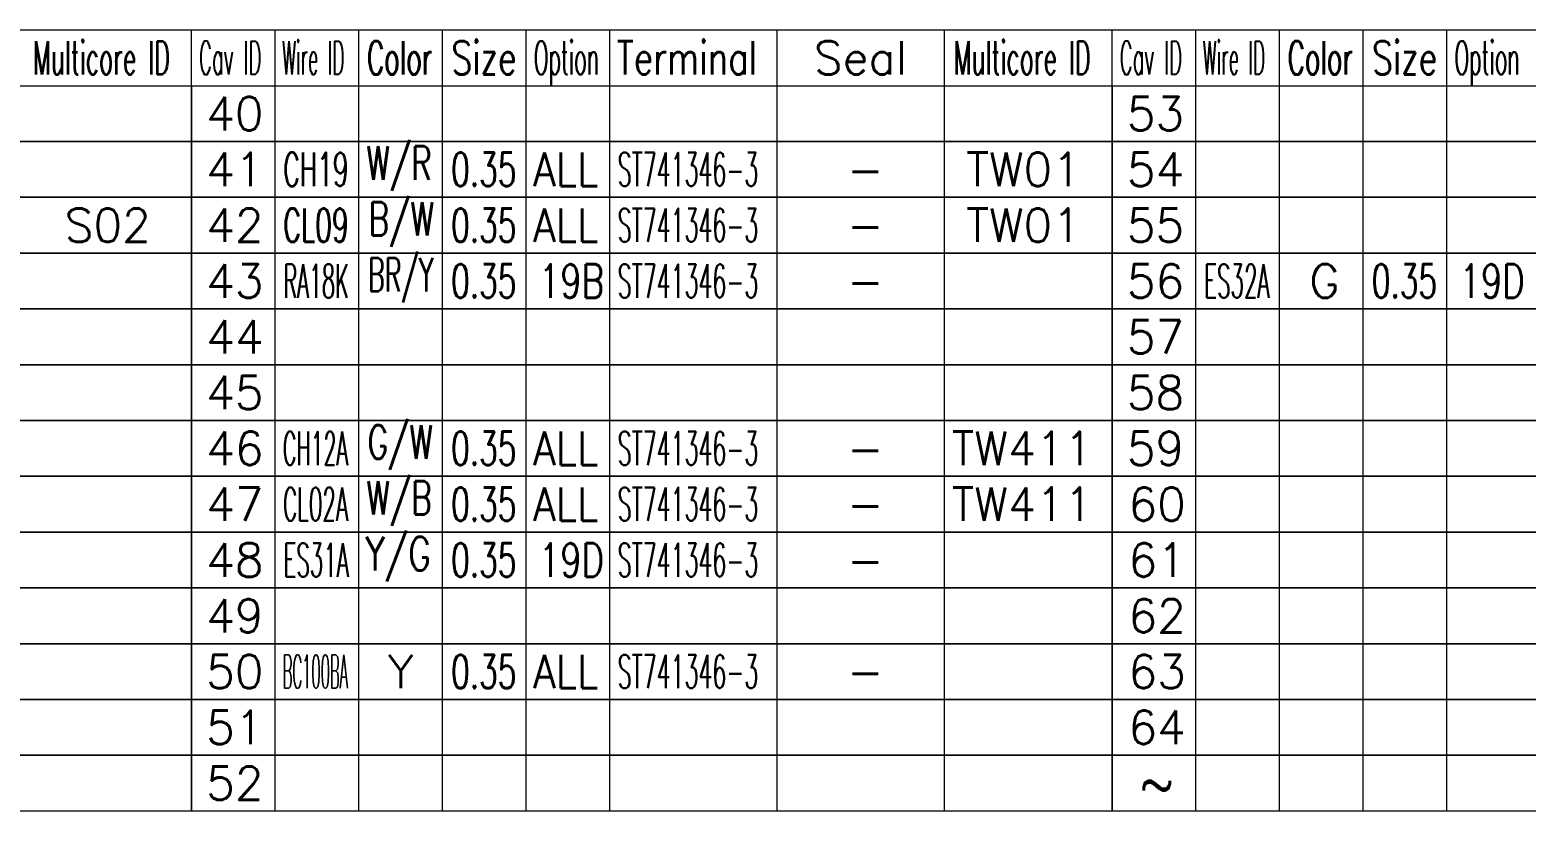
# Model space of a CAD drawing. Header units: inches. Extents: x 47316 to 59086, y 3141 to 11743.
# Drawn here: x 50711.9 to 50846, y 6151.8 to 6221.8 of the extents above; entities that cross this region are included whole.
import ezdxf

# ---------------------------------------------------------------- set-up
doc = ezdxf.new("R2010")
doc.units = ezdxf.units.IN
doc.header["$MEASUREMENT"] = 0
doc.styles.get("Standard").update_dxf_attribs({"font": ''})
doc.styles.get('Standard').set_extended_font_data('SimSun')

msp = doc.modelspace()

# ---------------------------------------------------------------- linework, layer by layer
at = {"color": 0, "linetype": 'Continuous', "lineweight": 15}
for p, q in [((50478.85, 6221.81), (50891.35, 6221.81)), ((50478.85, 6216.81), (50891.35, 6216.81))]:
    msp.add_line(p, q, dxfattribs=at)
at = {"color": 7, "linetype": 'Continuous', "lineweight": 15}
for p, q in [((50726.35, 6216.81), (50726.35, 6221.81)), ((50733.85, 6216.81), (50733.85, 6221.81)), ((50741.35, 6216.81), (50741.35, 6221.81)), ((50748.85, 6216.81), (50748.85, 6221.81)), ((50756.35, 6216.81), (50756.35, 6221.81)), ((50763.85, 6216.81), (50763.85, 6221.81)), ((50778.85, 6216.81), (50778.85, 6221.81)), ((50793.85, 6216.81), (50793.85, 6221.81)), ((50808.85, 6216.81), (50808.85, 6221.81)), ((50816.35, 6216.81), (50816.35, 6221.81)), ((50823.85, 6216.81), (50823.85, 6221.81)), ((50831.35, 6216.81), (50831.35, 6221.81)), ((50838.85, 6216.81), (50838.85, 6221.81))]:
    msp.add_line(p, q, dxfattribs=at)
at = {"color": 102, "linetype": 'Continuous', "lineweight": 15}
for p, q in [((50733.85, 6211.81), (50733.85, 6216.81)), ((50741.35, 6211.81), (50741.35, 6216.81)), ((50748.85, 6211.81), (50748.85, 6216.81)), ((50756.35, 6211.81), (50756.35, 6216.81)), ((50763.85, 6211.81), (50763.85, 6216.81)), ((50778.85, 6211.81), (50778.85, 6216.81)), ((50793.85, 6211.81), (50793.85, 6216.81)), ((50816.35, 6211.81), (50816.35, 6216.81)), ((50823.85, 6211.81), (50823.85, 6216.81)), ((50831.35, 6211.81), (50831.35, 6216.81)), ((50838.85, 6211.81), (50838.85, 6216.81)), ((50733.85, 6206.81), (50733.85, 6211.81)), ((50741.35, 6206.81), (50741.35, 6211.81)), ((50748.85, 6206.81), (50748.85, 6211.81)), ((50756.35, 6206.81), (50756.35, 6211.81)), ((50763.85, 6206.81), (50763.85, 6211.81)), ((50778.85, 6206.81), (50778.85, 6211.81)), ((50793.85, 6206.81), (50793.85, 6211.81)), ((50816.35, 6206.81), (50816.35, 6211.81)), ((50823.85, 6206.81), (50823.85, 6211.81)), ((50831.35, 6206.81), (50831.35, 6211.81)), ((50838.85, 6206.81), (50838.85, 6211.81)), ((50733.85, 6201.81), (50733.85, 6206.81)), ((50741.35, 6201.81), (50741.35, 6206.81)), ((50748.85, 6201.81), (50748.85, 6206.81)), ((50756.35, 6201.81), (50756.35, 6206.81)), ((50763.85, 6201.81), (50763.85, 6206.81)), ((50778.85, 6201.81), (50778.85, 6206.81)), ((50793.85, 6201.81), (50793.85, 6206.81)), ((50816.35, 6201.81), (50816.35, 6206.81)), ((50823.85, 6201.81), (50823.85, 6206.81)), ((50831.35, 6201.81), (50831.35, 6206.81)), ((50838.85, 6201.81), (50838.85, 6206.81)), ((50733.85, 6196.81), (50733.85, 6201.81)), ((50741.35, 6196.81), (50741.35, 6201.81)), ((50748.85, 6196.81), (50748.85, 6201.81)), ((50756.35, 6196.81), (50756.35, 6201.81)), ((50763.85, 6196.81), (50763.85, 6201.81)), ((50778.85, 6196.81), (50778.85, 6201.81)), ((50793.85, 6196.81), (50793.85, 6201.81)), ((50816.35, 6196.81), (50816.35, 6201.81)), ((50823.85, 6196.81), (50823.85, 6201.81)), ((50831.35, 6196.81), (50831.35, 6201.81)), ((50838.85, 6196.81), (50838.85, 6201.81)), ((50733.85, 6191.81), (50733.85, 6196.81)), ((50741.35, 6191.81), (50741.35, 6196.81)), ((50748.85, 6191.81), (50748.85, 6196.81)), ((50756.35, 6191.81), (50756.35, 6196.81)), ((50763.85, 6191.81), (50763.85, 6196.81)), ((50778.85, 6191.81), (50778.85, 6196.81)), ((50793.85, 6191.81), (50793.85, 6196.81)), ((50816.35, 6191.81), (50816.35, 6196.81)), ((50823.85, 6191.81), (50823.85, 6196.81)), ((50831.35, 6191.81), (50831.35, 6196.81)), ((50838.85, 6191.81), (50838.85, 6196.81)), ((50733.85, 6186.81), (50733.85, 6191.81)), ((50741.35, 6186.81), (50741.35, 6191.81)), ((50748.85, 6186.81), (50748.85, 6191.81)), ((50756.35, 6186.81), (50756.35, 6191.81)), ((50763.85, 6186.81), (50763.85, 6191.81)), ((50778.85, 6186.81), (50778.85, 6191.81)), ((50793.85, 6186.81), (50793.85, 6191.81)), ((50816.35, 6186.81), (50816.35, 6191.81)), ((50823.85, 6186.81), (50823.85, 6191.81)), ((50831.35, 6186.81), (50831.35, 6191.81)), ((50838.85, 6186.81), (50838.85, 6191.81)), ((50733.85, 6181.81), (50733.85, 6186.81)), ((50741.35, 6181.81), (50741.35, 6186.81)), ((50748.85, 6181.81), (50748.85, 6186.81)), ((50756.35, 6181.81), (50756.35, 6186.81)), ((50763.85, 6181.81), (50763.85, 6186.81)), ((50778.85, 6181.81), (50778.85, 6186.81)), ((50793.85, 6181.81), (50793.85, 6186.81)), ((50816.35, 6181.81), (50816.35, 6186.81)), ((50823.85, 6181.81), (50823.85, 6186.81)), ((50831.35, 6181.81), (50831.35, 6186.81)), ((50838.85, 6181.81), (50838.85, 6186.81)), ((50733.85, 6176.81), (50733.85, 6181.81)), ((50741.35, 6176.81), (50741.35, 6181.81)), ((50748.85, 6176.81), (50748.85, 6181.81)), ((50756.35, 6176.81), (50756.35, 6181.81)), ((50763.85, 6176.81), (50763.85, 6181.81)), ((50778.85, 6176.81), (50778.85, 6181.81)), ((50793.85, 6176.81), (50793.85, 6181.81)), ((50816.35, 6176.81), (50816.35, 6181.81)), ((50823.85, 6176.81), (50823.85, 6181.81)), ((50831.35, 6176.81), (50831.35, 6181.81)), ((50838.85, 6176.81), (50838.85, 6181.81)), ((50733.85, 6171.81), (50733.85, 6176.81)), ((50741.35, 6171.81), (50741.35, 6176.81)), ((50748.85, 6171.81), (50748.85, 6176.81)), ((50756.35, 6171.81), (50756.35, 6176.81)), ((50763.85, 6171.81), (50763.85, 6176.81)), ((50778.85, 6171.81), (50778.85, 6176.81)), ((50793.85, 6171.81), (50793.85, 6176.81)), ((50816.35, 6171.81), (50816.35, 6176.81)), ((50823.85, 6171.81), (50823.85, 6176.81)), ((50831.35, 6171.81), (50831.35, 6176.81)), ((50838.85, 6171.81), (50838.85, 6176.81)), ((50733.85, 6166.81), (50733.85, 6171.81)), ((50741.35, 6166.81), (50741.35, 6171.81)), ((50748.85, 6166.81), (50748.85, 6171.81)), ((50756.35, 6166.81), (50756.35, 6171.81)), ((50763.85, 6166.81), (50763.85, 6171.81)), ((50778.85, 6166.81), (50778.85, 6171.81)), ((50793.85, 6166.81), (50793.85, 6171.81)), ((50816.35, 6166.81), (50816.35, 6171.81)), ((50823.85, 6166.81), (50823.85, 6171.81)), ((50831.35, 6166.81), (50831.35, 6171.81)), ((50838.85, 6166.81), (50838.85, 6171.81)), ((50733.85, 6161.81), (50733.85, 6166.81)), ((50741.35, 6161.81), (50741.35, 6166.81)), ((50748.85, 6161.81), (50748.85, 6166.81)), ((50756.35, 6161.81), (50756.35, 6166.81)), ((50763.85, 6161.81), (50763.85, 6166.81)), ((50778.85, 6161.81), (50778.85, 6166.81)), ((50793.85, 6161.81), (50793.85, 6166.81)), ((50816.35, 6161.81), (50816.35, 6166.81)), ((50823.85, 6161.81), (50823.85, 6166.81)), ((50831.35, 6161.81), (50831.35, 6166.81)), ((50838.85, 6161.81), (50838.85, 6166.81)), ((50733.85, 6156.81), (50733.85, 6161.81)), ((50741.35, 6156.81), (50741.35, 6161.81)), ((50748.85, 6156.81), (50748.85, 6161.81)), ((50756.35, 6156.81), (50756.35, 6161.81)), ((50763.85, 6156.81), (50763.85, 6161.81)), ((50778.85, 6156.81), (50778.85, 6161.81)), ((50793.85, 6156.81), (50793.85, 6161.81)), ((50816.35, 6156.81), (50816.35, 6161.81)), ((50823.85, 6156.81), (50823.85, 6161.81)), ((50831.35, 6156.81), (50831.35, 6161.81)), ((50838.85, 6156.81), (50838.85, 6161.81)), ((50733.85, 6151.81), (50733.85, 6156.81)), ((50741.35, 6151.81), (50741.35, 6156.81)), ((50748.85, 6151.81), (50748.85, 6156.81)), ((50756.35, 6151.81), (50756.35, 6156.81)), ((50763.85, 6151.81), (50763.85, 6156.81)), ((50778.85, 6151.81), (50778.85, 6156.81)), ((50793.85, 6151.81), (50793.85, 6156.81)), ((50816.35, 6151.81), (50816.35, 6156.81)), ((50823.85, 6151.81), (50823.85, 6156.81)), ((50831.35, 6151.81), (50831.35, 6156.81)), ((50838.85, 6151.81), (50838.85, 6156.81))]:
    msp.add_line(p, q, dxfattribs=at)
at = {"color": 0, "linetype": 'Continuous', "lineweight": 15}
for points in [[(50643.85, 6211.81), (50643.85, 6216.81), (50726.35, 6216.81), (50726.35, 6211.81)], [(50726.35, 6211.81), (50726.35, 6216.81), (50808.85, 6216.81), (50808.85, 6211.81)], [(50808.85, 6211.81), (50808.85, 6216.81), (50891.35, 6216.81), (50891.35, 6211.81)], [(50643.85, 6206.81), (50643.85, 6211.81), (50726.35, 6211.81), (50726.35, 6206.81)], [(50726.35, 6206.81), (50726.35, 6211.81), (50808.85, 6211.81), (50808.85, 6206.81)], [(50808.85, 6206.81), (50808.85, 6211.81), (50891.35, 6211.81), (50891.35, 6206.81)], [(50643.85, 6201.81), (50643.85, 6206.81), (50726.35, 6206.81), (50726.35, 6201.81)], [(50726.35, 6201.81), (50726.35, 6206.81), (50808.85, 6206.81), (50808.85, 6201.81)], [(50808.85, 6201.81), (50808.85, 6206.81), (50891.35, 6206.81), (50891.35, 6201.81)], [(50643.85, 6196.81), (50643.85, 6201.81), (50726.35, 6201.81), (50726.35, 6196.81)], [(50726.35, 6196.81), (50726.35, 6201.81), (50808.85, 6201.81), (50808.85, 6196.81)], [(50808.85, 6196.81), (50808.85, 6201.81), (50891.35, 6201.81), (50891.35, 6196.81)], [(50643.85, 6191.81), (50643.85, 6196.81), (50726.35, 6196.81), (50726.35, 6191.81)], [(50726.35, 6191.81), (50726.35, 6196.81), (50808.85, 6196.81), (50808.85, 6191.81)], [(50808.85, 6191.81), (50808.85, 6196.81), (50891.35, 6196.81), (50891.35, 6191.81)], [(50643.85, 6186.81), (50643.85, 6191.81), (50726.35, 6191.81), (50726.35, 6186.81)], [(50726.35, 6186.81), (50726.35, 6191.81), (50808.85, 6191.81), (50808.85, 6186.81)], [(50808.85, 6186.81), (50808.85, 6191.81), (50891.35, 6191.81), (50891.35, 6186.81)], [(50643.85, 6181.81), (50643.85, 6186.81), (50726.35, 6186.81), (50726.35, 6181.81)], [(50726.35, 6181.81), (50726.35, 6186.81), (50808.85, 6186.81), (50808.85, 6181.81)], [(50808.85, 6181.81), (50808.85, 6186.81), (50891.35, 6186.81), (50891.35, 6181.81)], [(50643.85, 6176.81), (50643.85, 6181.81), (50726.35, 6181.81), (50726.35, 6176.81)], [(50726.35, 6176.81), (50726.35, 6181.81), (50808.85, 6181.81), (50808.85, 6176.81)], [(50808.85, 6176.81), (50808.85, 6181.81), (50891.35, 6181.81), (50891.35, 6176.81)], [(50643.85, 6171.81), (50643.85, 6176.81), (50726.35, 6176.81), (50726.35, 6171.81)], [(50726.35, 6171.81), (50726.35, 6176.81), (50808.85, 6176.81), (50808.85, 6171.81)], [(50808.85, 6171.81), (50808.85, 6176.81), (50891.35, 6176.81), (50891.35, 6171.81)], [(50643.85, 6166.81), (50643.85, 6171.81), (50726.35, 6171.81), (50726.35, 6166.81)], [(50726.35, 6166.81), (50726.35, 6171.81), (50808.85, 6171.81), (50808.85, 6166.81)], [(50808.85, 6166.81), (50808.85, 6171.81), (50891.35, 6171.81), (50891.35, 6166.81)], [(50643.85, 6161.81), (50643.85, 6166.81), (50726.35, 6166.81), (50726.35, 6161.81)], [(50726.35, 6161.81), (50726.35, 6166.81), (50808.85, 6166.81), (50808.85, 6161.81)], [(50808.85, 6161.81), (50808.85, 6166.81), (50891.35, 6166.81), (50891.35, 6161.81)], [(50643.85, 6156.81), (50643.85, 6161.81), (50726.35, 6161.81), (50726.35, 6156.81)], [(50726.35, 6156.81), (50726.35, 6161.81), (50808.85, 6161.81), (50808.85, 6156.81)], [(50808.85, 6156.81), (50808.85, 6161.81), (50891.35, 6161.81), (50891.35, 6156.81)], [(50643.85, 6151.81), (50643.85, 6156.81), (50726.35, 6156.81), (50726.35, 6151.81)], [(50726.35, 6151.81), (50726.35, 6156.81), (50808.85, 6156.81), (50808.85, 6151.81)], [(50808.85, 6151.81), (50808.85, 6156.81), (50891.35, 6156.81), (50891.35, 6151.81)]]:
    msp.add_lwpolyline(points, close=True, dxfattribs=at)

# ---------------------------------------------------------------- texts
at = {"color": 7, "linetype": 'Continuous', "lineweight": 15, "char_height": 3, "attachment_point": 1}
for s, insert, width in [('\\Fromans.shx;\\W0.5185185185;\\T1.0000000000;\\o\\lMulticore ID', (50712.15, 6220.81), 14), ('\\Fromans.shx;\\W0.4026548673;\\T1.0000000000;\\o\\lWire ID', (50734.47, 6220.81), 6.5), ('\\Fromans.shx;\\W0.7222222222;\\T1.0000000000;\\o\\lSize', (50749.66, 6220.81), 6.5), ('\\Fromans.shx;\\W0.4595959596;\\T1.0000000000;\\o\\lOption', (50757.05, 6220.81), 6.5), ('\\Fromans.shx;\\W0.7480916031;\\T1.0000000000;\\o\\lTerminal', (50764.46, 6220.81), 14), ('\\Fromans.shx;\\W0.5185185185;\\T1.0000000000;\\o\\lMulticore ID', (50794.65, 6220.81), 14), ('\\Fromans.shx;\\W0.4026548673;\\T1.0000000000;\\o\\lWire ID', (50816.97, 6220.81), 6.5), ('\\Fromans.shx;\\W0.7222222222;\\T1.0000000000;\\o\\lSize', (50832.16, 6220.81), 6.5), ('\\Fromans.shx;\\W0.4595959596;\\T1.0000000000;\\o\\lOption', (50839.55, 6220.81), 6.5), ('\\Fromans.shx;\\W0.4292452830;\\T1.0000000000;\\o\\lCav ID', (50727.04, 6220.81), 6.5), ('\\Fromans.shx;\\W0.5687500000;\\T1.0000000000;\\o\\lColor', (50742.1, 6220.81), 6.5), ('\\Fromans.shx;\\W1.0000000000;\\T1.0000000000;\\o\\lSeal', (50782.14, 6220.81), 9.2857), ('\\Fromans.shx;\\W0.4292452830;\\T1.0000000000;\\o\\lCav ID', (50809.54, 6220.81), 6.5), ('\\Fromans.shx;\\W0.5687500000;\\T1.0000000000;\\o\\lColor', (50824.6, 6220.81), 6.5), ('\\Fromans.shx;\\W1.0000000000;\\T1.0000000000;\\o\\l40', (50727.68, 6215.81), 5.7143), ('\\Fromans.shx;\\W1.0000000000;\\T1.0000000000;\\o\\l53', (50810.18, 6215.81), 5.7143), ('\\Fromans.shx;\\W1.0000000000;\\T1.0000000000;\\o\\l41', (50727.68, 6210.81), 5.7143), ('\\Fromans.shx;\\W1.0000000000;\\T1.0000000000;\\o\\l54', (50810.18, 6210.81), 5.7143), ('\\Fromans.shx;\\W1.0000000000;\\T1.0000000000;\\o\\l42', (50727.68, 6205.81), 5.7143), ('\\Fromans.shx;\\W1.0000000000;\\T1.0000000000;\\o\\l55', (50810.18, 6205.81), 5.7143), ('\\Fromans.shx;\\W1.0000000000;\\T1.0000000000;\\o\\l43', (50727.68, 6200.81), 5.7143), ('\\Fromans.shx;\\W1.0000000000;\\T1.0000000000;\\o\\l56', (50810.18, 6200.81), 5.7143), ('\\Fromans.shx;\\W1.0000000000;\\T1.0000000000;\\o\\l44', (50727.68, 6195.81), 5.7143), ('\\Fromans.shx;\\W1.0000000000;\\T1.0000000000;\\o\\l57', (50810.18, 6195.81), 5.7143), ('\\Fromans.shx;\\W1.0000000000;\\T1.0000000000;\\o\\l45', (50727.68, 6190.81), 5.7143), ('\\Fromans.shx;\\W1.0000000000;\\T1.0000000000;\\o\\l58', (50810.18, 6190.81), 5.7143), ('\\Fromans.shx;\\W1.0000000000;\\T1.0000000000;\\o\\l46', (50727.68, 6185.81), 5.7143), ('\\Fromans.shx;\\W1.0000000000;\\T1.0000000000;\\o\\l59', (50810.18, 6185.81), 5.7143), ('\\Fromans.shx;\\W1.0000000000;\\T1.0000000000;\\o\\l47', (50727.68, 6180.81), 5.7143), ('\\Fromans.shx;\\W1.0000000000;\\T1.0000000000;\\o\\l60', (50810.32, 6180.81), 5.7143), ('\\Fromans.shx;\\W1.0000000000;\\T1.0000000000;\\o\\l48', (50727.68, 6175.81), 5.7143), ('\\Fromans.shx;\\W1.0000000000;\\T1.0000000000;\\o\\l61', (50810.32, 6175.81), 5.7143), ('\\Fromans.shx;\\W1.0000000000;\\T1.0000000000;\\o\\l49', (50727.68, 6170.81), 5.7143), ('\\Fromans.shx;\\W1.0000000000;\\T1.0000000000;\\o\\l62', (50810.32, 6170.81), 5.7143), ('\\Fromans.shx;\\W1.0000000000;\\T1.0000000000;\\o\\l50', (50727.68, 6165.81), 5.7143), ('\\Fromans.shx;\\W1.0000000000;\\T1.0000000000;\\o\\l63', (50810.32, 6165.81), 5.7143), ('\\Fromans.shx;\\W1.0000000000;\\T1.0000000000;\\o\\l51', (50727.68, 6160.81), 5.7143), ('\\Fromans.shx;\\W1.0000000000;\\T1.0000000000;\\o\\l64', (50810.32, 6160.81), 5.7143), ('\\Fromans.shx;\\W1.0000000000;\\T1.0000000000;\\o\\l52', (50727.68, 6155.81), 5.7143), ('\\Fromans.shx;\\W1.0000000000;\\T1.0000000000;\\o\\l~', (50811.32, 6155.81), 3.7143)]:
    msp.add_mtext(s, dxfattribs=dict(at, insert=insert, width=width))
at = {"color": 140, "linetype": 'Continuous', "lineweight": 15, "char_height": 3, "attachment_point": 1}
for s, insert, width in [('\\Fromans.shx;\\W0.6791044776;\\T1.0000000000;\\o\\lW/R', (50742.05, 6211.38), 6.5), ('\\Fromans.shx;\\W0.8750000000;\\T1.0000000000;\\o\\lALL', (50756.98, 6210.81), 6.5), ('\\Fromans.shx;\\W1.0000000000;\\T1.0000000000;\\o\\l-', (50785.07, 6210.81), 3.7143), ('\\Fromans.shx;\\W0.6791044776;\\T1.0000000000;\\o\\lB/W', (50742.24, 6206.38), 6.5), ('\\Fromans.shx;\\W0.8750000000;\\T1.0000000000;\\o\\lALL', (50756.98, 6205.81), 6.5), ('\\Fromans.shx;\\W1.0000000000;\\T1.0000000000;\\o\\l-', (50785.07, 6205.81), 3.7143), ('\\Fromans.shx;\\W0.5548780488;\\T1.0000000000;\\o\\lBR/Y', (50742.17, 6201.38), 6.5), ('\\Fromans.shx;\\W0.7459016393;\\T1.0000000000;\\o\\l19B', (50757.49, 6200.81), 6.5), ('\\Fromans.shx;\\W1.0000000000;\\T1.0000000000;\\o\\lG', (50826.53, 6200.81), 3), ('\\Fromans.shx;\\W0.7459016393;\\T1.0000000000;\\o\\l19D', (50839.99, 6200.81), 6.5), ('\\Fromans.shx;\\W1.0000000000;\\T1.0000000000;\\o\\l-', (50785.07, 6200.81), 3.7143), ('\\Fromans.shx;\\W0.6791044776;\\T1.0000000000;\\o\\lG/W', (50742.14, 6186.38), 6.5), ('\\Fromans.shx;\\W0.8750000000;\\T1.0000000000;\\o\\lALL', (50756.98, 6185.81), 6.5), ('\\Fromans.shx;\\W1.0000000000;\\T1.0000000000;\\o\\l-', (50785.07, 6185.81), 3.7143), ('\\Fromans.shx;\\W0.6791044776;\\T1.0000000000;\\o\\lW/B', (50742.05, 6181.38), 6.5), ('\\Fromans.shx;\\W0.8750000000;\\T1.0000000000;\\o\\lALL', (50756.98, 6180.81), 6.5), ('\\Fromans.shx;\\W1.0000000000;\\T1.0000000000;\\o\\l-', (50785.07, 6180.81), 3.7143), ('\\Fromans.shx;\\W0.7459016393;\\T1.0000000000;\\o\\lY/G', (50741.96, 6176.38), 6.5), ('\\Fromans.shx;\\W0.7459016393;\\T1.0000000000;\\o\\l19D', (50757.49, 6175.81), 6.5), ('\\Fromans.shx;\\W1.0000000000;\\T1.0000000000;\\o\\l-', (50785.07, 6175.81), 3.7143), ('\\Fromans.shx;\\W1.0000000000;\\T1.0000000000;\\o\\lY', (50743.96, 6165.81), 2.5714), ('\\Fromans.shx;\\W0.8750000000;\\T1.0000000000;\\o\\lALL', (50756.98, 6165.81), 6.5), ('\\Fromans.shx;\\W1.0000000000;\\T1.0000000000;\\o\\l-', (50785.07, 6165.81), 3.7143)]:
    msp.add_mtext(s, dxfattribs=dict(at, insert=insert, width=width))
at = {"color": 21, "linetype": 'Continuous', "lineweight": 15, "char_height": 3, "attachment_point": 1}
for s, insert, width in [('\\Fromans.shx;\\W0.5481927711;\\T1.0000000000;\\o\\lCH19', (50734.59, 6210.81), 6.5), ('\\Fromans.shx;\\W0.6500000000;\\T1.0000000000;\\o\\l0.35', (50749.63, 6210.81), 6.5), ('\\Fromans.shx;\\W0.4851485149;\\T1.0000000000;\\o\\lST741346-3', (50764.56, 6210.81), 14), ('\\Fromans.shx;\\W1.0000000000;\\T1.0000000000;\\o\\lTW01', (50795.78, 6210.81), 11.4286), ('\\Fromans.shx;\\W1.0000000000;\\T1.0000000000;\\o\\lS02', (50715, 6205.81), 8.5714), ('\\Fromans.shx;\\W0.5833333333;\\T1.0000000000;\\o\\lCL09', (50734.6, 6205.81), 6.5), ('\\Fromans.shx;\\W0.6500000000;\\T1.0000000000;\\o\\l0.35', (50749.63, 6205.81), 6.5), ('\\Fromans.shx;\\W0.4851485149;\\T1.0000000000;\\o\\lST741346-3', (50764.56, 6205.81), 14), ('\\Fromans.shx;\\W1.0000000000;\\T1.0000000000;\\o\\lTW01', (50795.78, 6205.81), 11.4286), ('\\Fromans.shx;\\W0.4550000000;\\T1.0000000000;\\o\\lRA18K', (50734.61, 6200.81), 6.5), ('\\Fromans.shx;\\W0.6500000000;\\T1.0000000000;\\o\\l0.35', (50749.63, 6200.81), 6.5), ('\\Fromans.shx;\\W0.4851485149;\\T1.0000000000;\\o\\lST741346-3', (50764.56, 6200.81), 14), ('\\Fromans.shx;\\W0.4690721649;\\T1.0000000000;\\o\\lES32A', (50817.12, 6200.81), 6.5), ('\\Fromans.shx;\\W0.6500000000;\\T1.0000000000;\\o\\l0.35', (50832.13, 6200.81), 6.5), ('\\Fromans.shx;\\W0.4504950495;\\T1.0000000000;\\o\\lCH12A', (50734.55, 6185.81), 6.5), ('\\Fromans.shx;\\W0.6500000000;\\T1.0000000000;\\o\\l0.35', (50749.63, 6185.81), 6.5), ('\\Fromans.shx;\\W0.4851485149;\\T1.0000000000;\\o\\lST741346-3', (50764.56, 6185.81), 14), ('\\Fromans.shx;\\W0.9800000000;\\T1.0000000000;\\o\\lTW411', (50794.49, 6185.81), 14), ('\\Fromans.shx;\\W0.4739583333;\\T1.0000000000;\\o\\lCL02A', (50734.56, 6180.81), 6.5), ('\\Fromans.shx;\\W0.6500000000;\\T1.0000000000;\\o\\l0.35', (50749.63, 6180.81), 6.5), ('\\Fromans.shx;\\W0.4851485149;\\T1.0000000000;\\o\\lST741346-3', (50764.56, 6180.81), 14), ('\\Fromans.shx;\\W0.9800000000;\\T1.0000000000;\\o\\lTW411', (50794.49, 6180.81), 14), ('\\Fromans.shx;\\W0.4690721649;\\T1.0000000000;\\o\\lES31A', (50734.62, 6175.81), 6.5), ('\\Fromans.shx;\\W0.6500000000;\\T1.0000000000;\\o\\l0.35', (50749.63, 6175.81), 6.5), ('\\Fromans.shx;\\W0.4851485149;\\T1.0000000000;\\o\\lST741346-3', (50764.56, 6175.81), 14), ('\\Fromans.shx;\\W0.3226950355;\\T1.0000000000;\\o\\lBC100BA', (50734.54, 6165.81), 6.5), ('\\Fromans.shx;\\W0.6500000000;\\T1.0000000000;\\o\\l0.35', (50749.63, 6165.81), 6.5), ('\\Fromans.shx;\\W0.4851485149;\\T1.0000000000;\\o\\lST741346-3', (50764.56, 6165.81), 14)]:
    msp.add_mtext(s, dxfattribs=dict(at, insert=insert, width=width))

doc.saveas('drawing.dxf')
